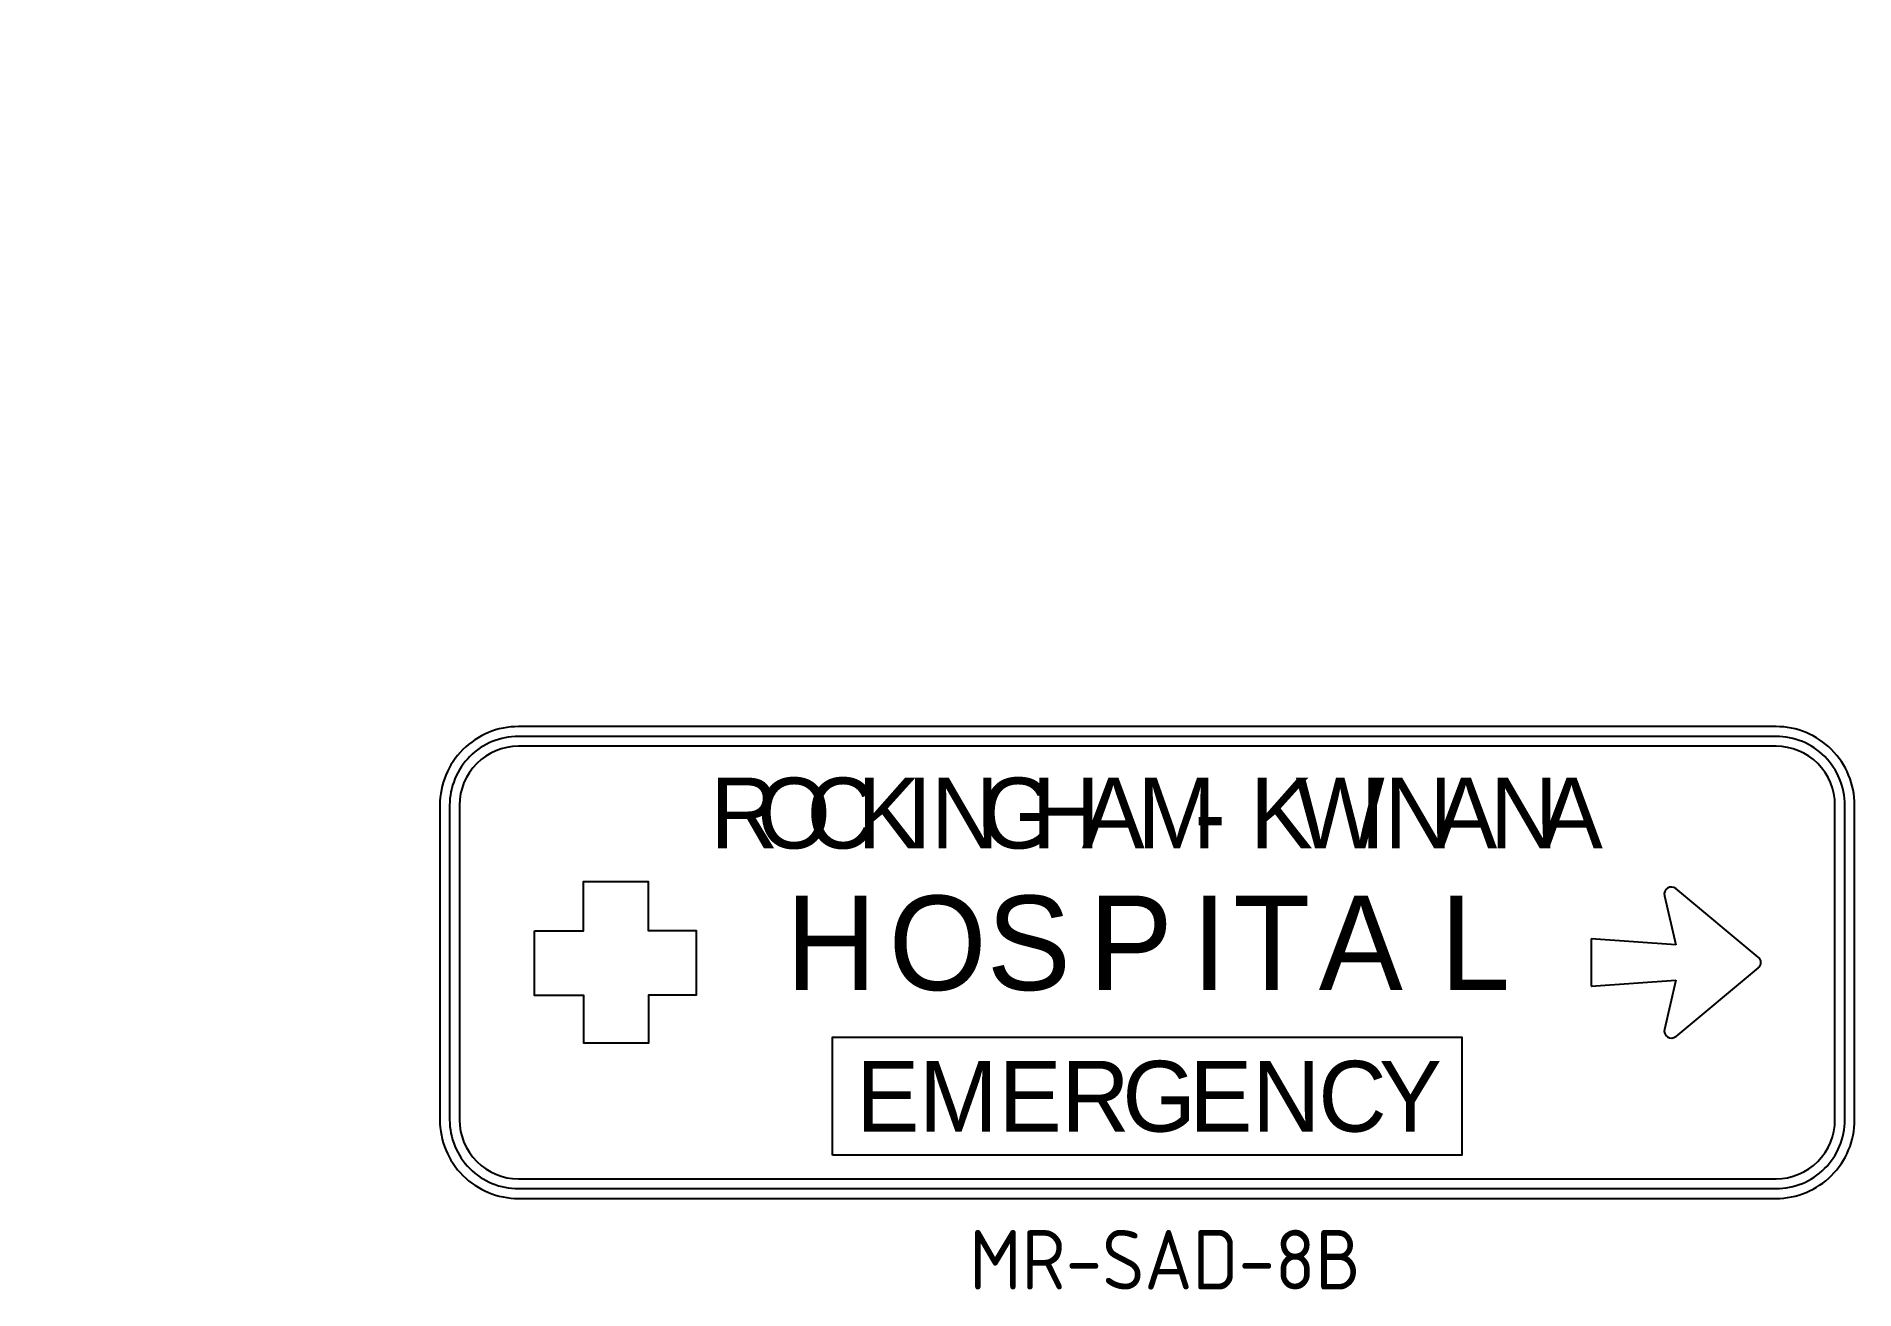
# Model space of a CAD drawing. Extents: x 144.3 to 220.6, y 205.7 to 258.2.
import ezdxf
from ezdxf.enums import TextEntityAlignment as Align

# ---------------------------------------------------------------- set-up
doc = ezdxf.new("R2010")
doc.units = 0
for name, color, linetype in [('L18', 4, 'CONTINUOUS'), ('L25', 1, 'CONTINUOUS'), ('T25', 1, 'CONTINUOUS')]:
    doc.layers.add(name, color=color, linetype=linetype)
doc.styles.add('CSERIES', font='Cseries.shx')
doc.styles.add('DSERIES', font='Dseries.shx')
doc.styles.add('ESERIES', font='Eseries.shx')
doc.styles.add('ISO', font='iso.shx')

msp = doc.modelspace()

# ---------------------------------------------------------------- linework, layer by layer
at = {"layer": 'L18'}
for p, q in [((212.614, 222.193), (213.101, 220.133)), ((216.558, 219.619), (213.093, 222.49)), ((209.537, 220.38), (209.537, 218.4)), ((213.101, 220.133), (209.537, 220.38)), ((216.558, 219.161), (213.093, 216.29)), ((209.537, 218.4), (213.101, 218.648)), ((213.101, 218.648), (212.614, 216.587)), ((220.602, 212.79), (220.602, 212.79))]:
    msp.add_line(p, q, dxfattribs=at)
for points in [[(217.302, 229.29), (164.502, 229.29, 0.414214), (161.202, 225.99), (161.202, 212.79, 0.414214), (164.502, 209.49), (217.302, 209.49, 0.414214), (220.602, 212.79), (220.602, 225.99, 0.414214)], [(217.302, 228.878), (164.502, 228.878, 0.414214), (161.614, 225.99), (161.614, 212.79, 0.414214), (164.502, 209.903), (217.302, 209.903, 0.414214), (220.189, 212.79), (220.189, 225.99, 0.414214)], [(217.302, 228.465), (164.502, 228.465, 0.414214), (162.027, 225.99), (162.027, 212.79, 0.414214), (164.502, 210.315), (217.302, 210.315, 0.414214), (219.777, 212.79), (219.777, 225.99, 0.414214)]]:
    msp.add_lwpolyline(points, format="xyb", close=True, dxfattribs=at)
for points in [[(165.172, 220.714), (167.227, 220.714), (167.227, 222.794), (169.947, 222.794), (169.947, 220.729), (171.967, 220.729), (171.967, 218.026), (169.962, 218.026), (169.962, 216.007), (167.242, 216.007), (167.242, 218.011), (165.176, 218.011)], [(177.694, 211.305), (177.694, 216.255), (204.11, 216.255), (204.11, 211.305)]]:
    msp.add_lwpolyline(points, close=True, dxfattribs=at)
for centre, start, end in [((212.903, 222.261), 50.35583, 193.30077), ((216.368, 219.39), 309.64417, 50.35583), ((212.903, 216.519), 166.69923, 309.64417)]:
    msp.add_arc(centre, 0.297, start, end, dxfattribs=at)

# ---------------------------------------------------------------- texts
for s, height, style, p in [('R', 2.97, 'CSERIES', (172.555, 224.175)), ('O', 2.97, 'CSERIES', (174.53, 224.175)), ('C', 2.97, 'CSERIES', (176.594, 224.175)), ('K', 2.97, 'CSERIES', (178.721, 224.175)), ('I', 2.97, 'CSERIES', (180.782, 224.175)), ('N', 2.97, 'CSERIES', (181.815, 224.175)), ('G', 2.97, 'CSERIES', (183.923, 224.175)), ('H', 2.97, 'CSERIES', (186.05, 224.175)), ('A', 2.97, 'CSERIES', (188.149, 224.175)), ('M', 2.97, 'CSERIES', (190.485, 224.175)), ('K', 2.97, 'CSERIES', (195.217, 224.175)), ('W', 2.97, 'CSERIES', (197.126, 224.175)), ('I', 2.97, 'CSERIES', (199.818, 224.175)), ('N', 2.97, 'CSERIES', (200.851, 224.175)), ('A', 2.97, 'CSERIES', (202.95, 224.175)), ('N', 2.97, 'CSERIES', (205.286, 224.175)), ('A', 2.97, 'CSERIES', (207.384, 224.175)), ('-', 2.97, 'CSERIES', (192.881, 224.175)), ('H', 3.96, 'ESERIES', (175.714, 218.235)), ('O', 3.96, 'ESERIES', (180.042, 218.235)), ('S', 3.96, 'ESERIES', (184.164, 218.235)), ('P', 3.96, 'ESERIES', (188.446, 218.235)), ('I', 3.96, 'ESERIES', (192.774, 218.235)), ('T', 3.96, 'ESERIES', (194.515, 218.235)), ('A', 3.96, 'ESERIES', (198.102, 218.235)), ('L', 3.96, 'ESERIES', (203.199, 218.235)), ('G', 2.97, 'DSERIES', (189.857, 212.295)), ('C', 2.97, 'DSERIES', (198.085, 212.295)), ('E', 2.97, 'DSERIES', (178.684, 212.295)), ('M', 2.97, 'DSERIES', (181.318, 212.295)), ('E', 2.97, 'DSERIES', (184.663, 212.295)), ('R', 2.97, 'DSERIES', (187.297, 212.295)), ('E', 2.97, 'DSERIES', (192.669, 212.295)), ('N', 2.97, 'DSERIES', (195.304, 212.295)), ('Y', 2.97, 'DSERIES', (200.628, 212.295))]:
    msp.add_text(s, height=height, dxfattribs=dict(at, style=style)).set_placement(p)
at = {"layer": 'L25', "color": 3, "insert": (144.262, 258.248), "char_height": 2.5, "attachment_point": 4, "style": 'ISO'}
msp.add_mtext('\\A1;', dxfattribs=at)
at = {"layer": 'T25', "style": 'ISO'}
msp.add_text('MR-SAD-8B', height=2.5, dxfattribs=at).set_placement((191.653, 205.672), align=Align.CENTER)

doc.saveas('drawing.dxf')
